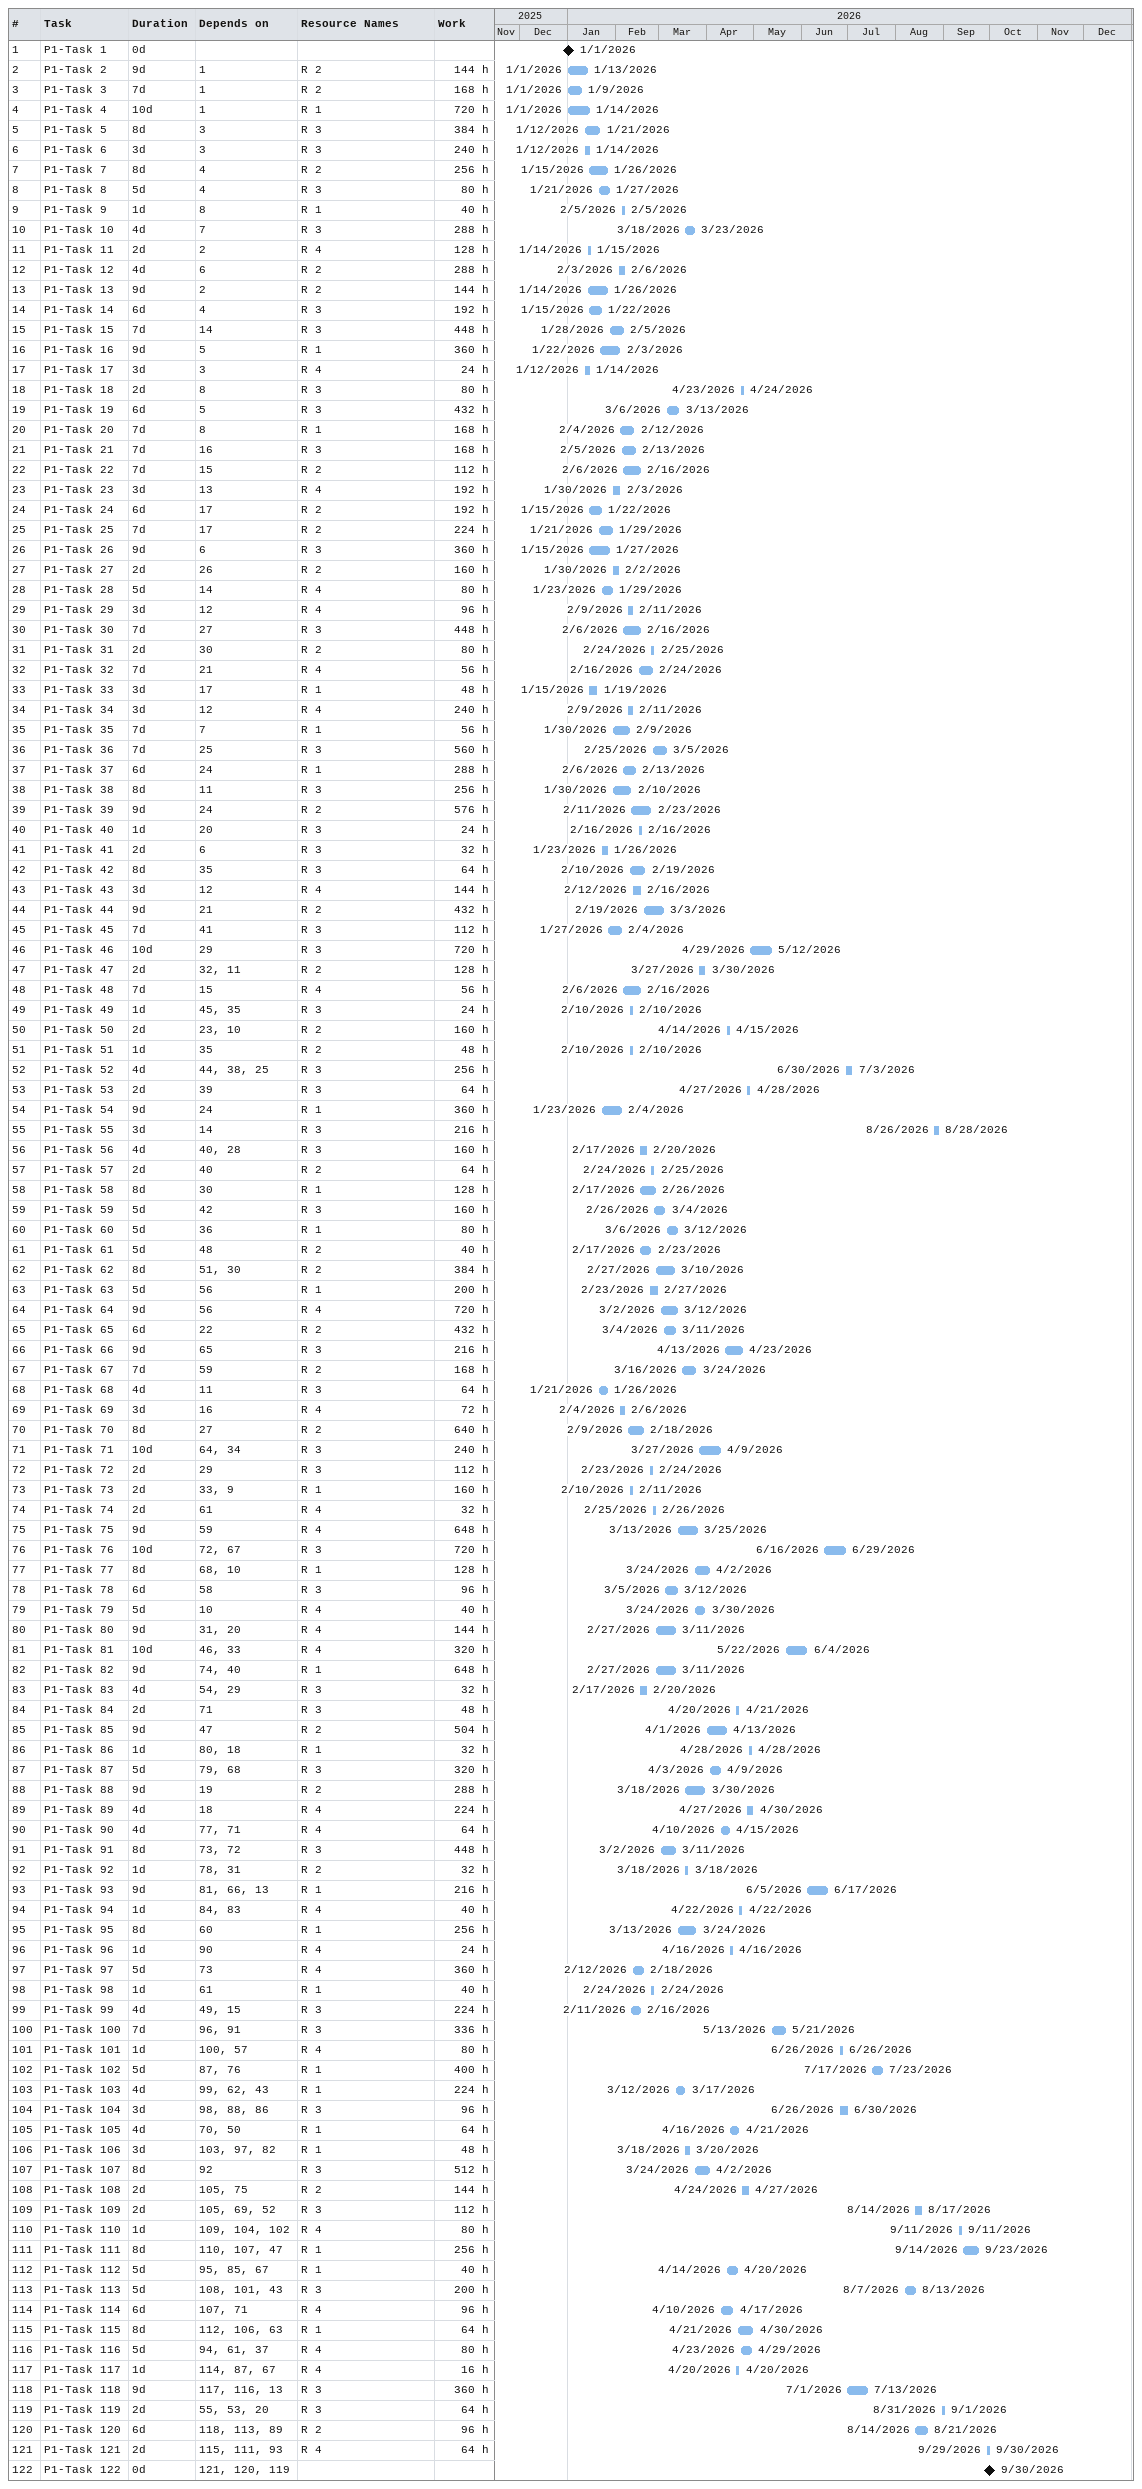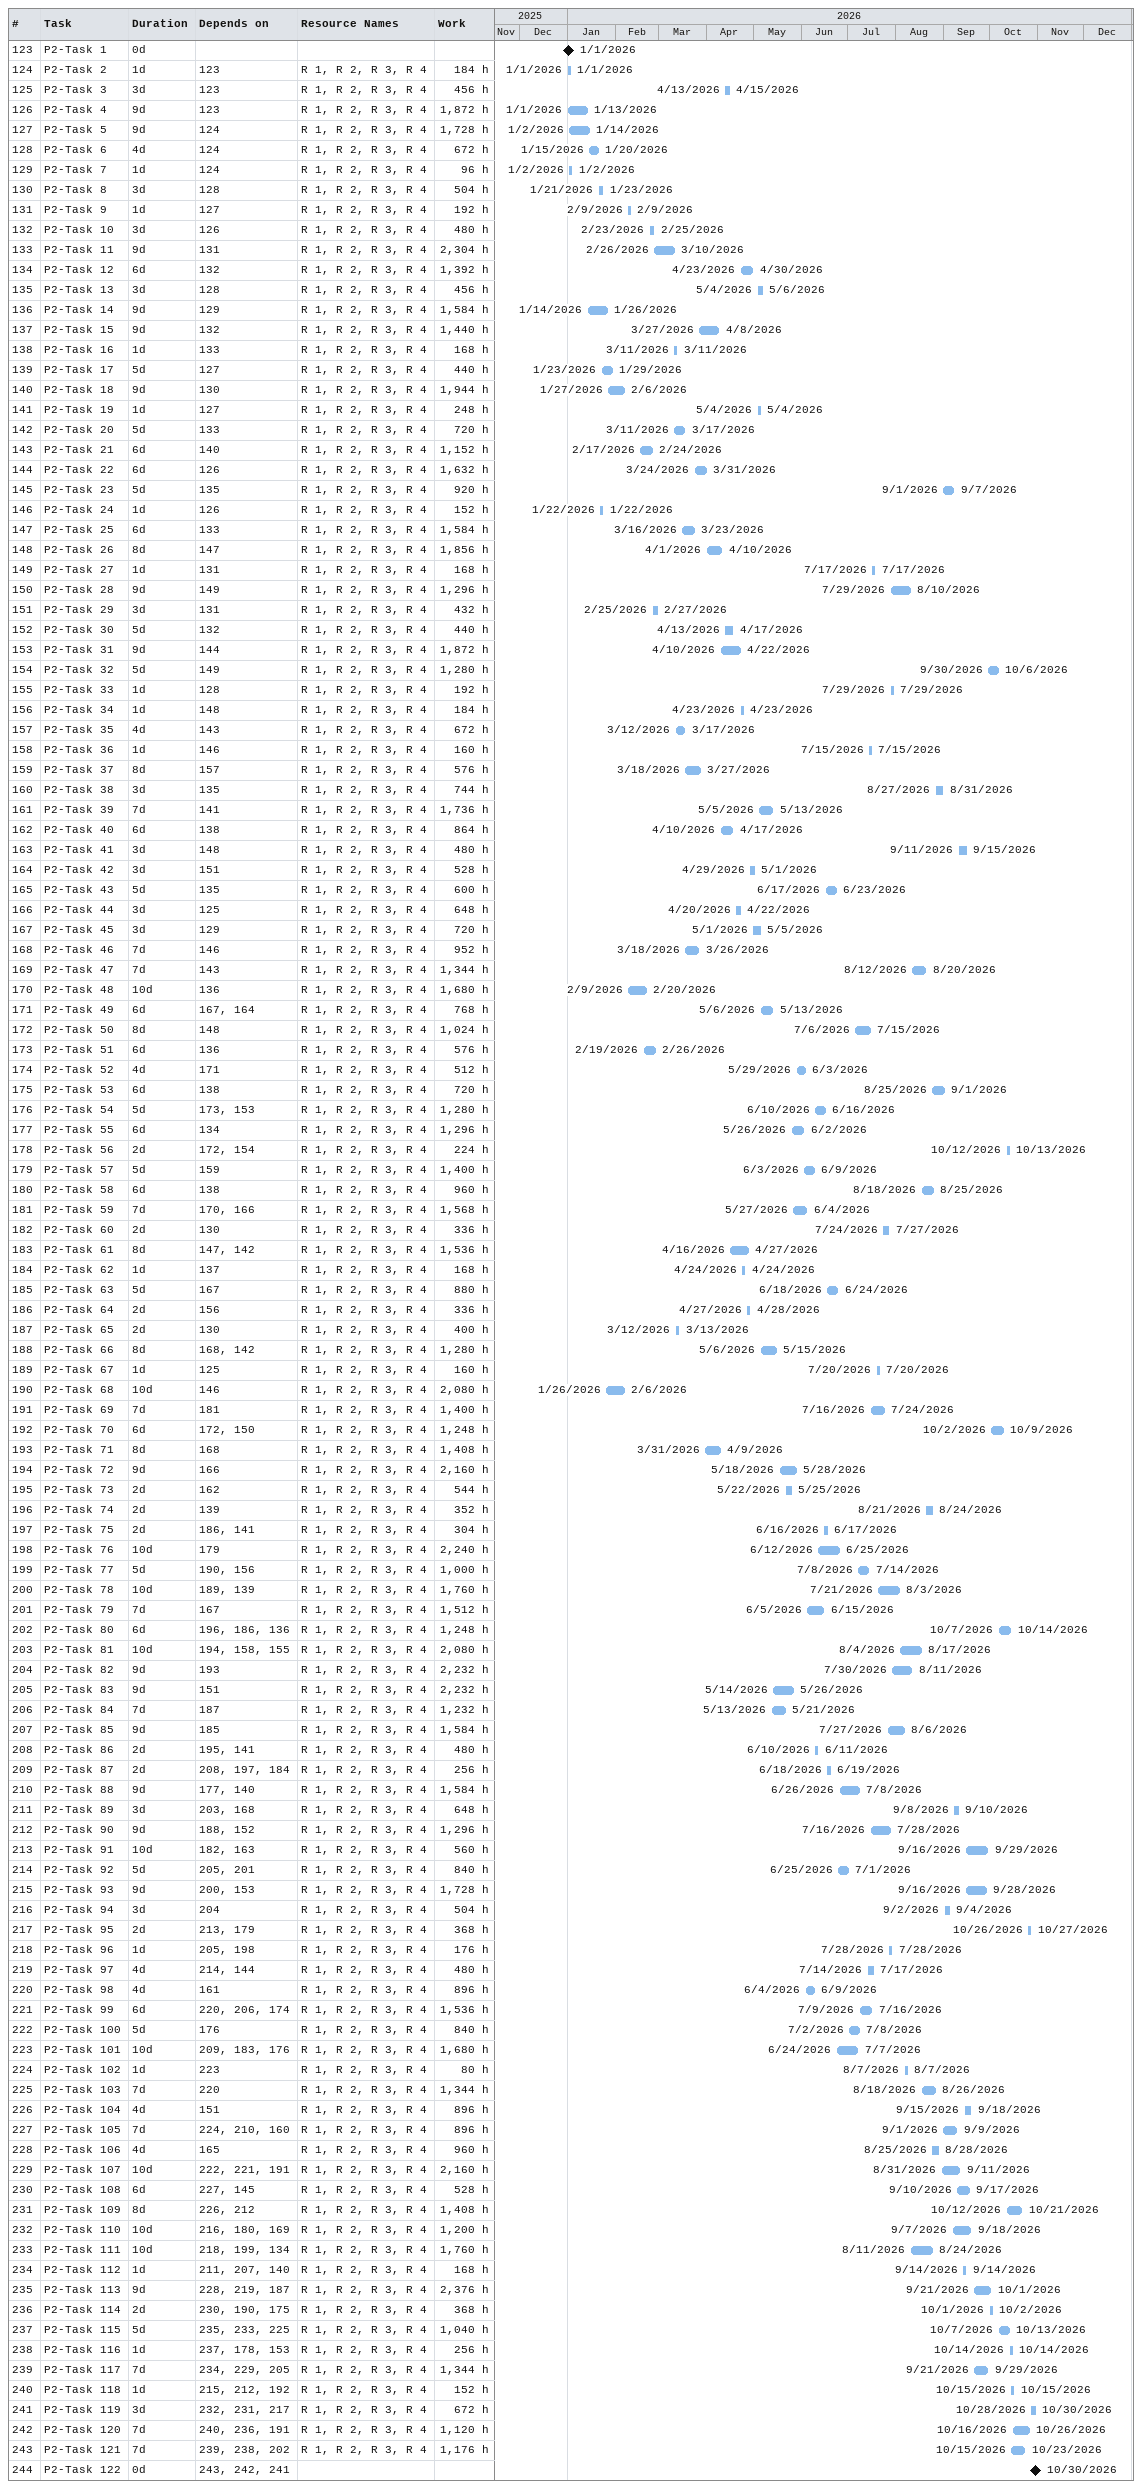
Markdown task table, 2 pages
| ID | Task | Duration | Start | Finish | Predecessors | Resources | Work (h) |
|---|---|---|---|---|---|---|---|
| 1 | P1-Task 1 | 0d | 2026-01-01 | 2026-01-01 |  |  |  |
| 2 | P1-Task 2 | 9d | 2026-01-01 | 2026-01-13 | 1 | R 2 | 144 |
| 3 | P1-Task 3 | 7d | 2026-01-01 | 2026-01-09 | 1 | R 2 | 168 |
| 4 | P1-Task 4 | 10d | 2026-01-01 | 2026-01-14 | 1 | R 1 | 720 |
| 5 | P1-Task 5 | 8d | 2026-01-12 | 2026-01-21 | 3 | R 3 | 384 |
| 6 | P1-Task 6 | 3d | 2026-01-12 | 2026-01-14 | 3 | R 3 | 240 |
| 7 | P1-Task 7 | 8d | 2026-01-15 | 2026-01-26 | 4 | R 2 | 256 |
| 8 | P1-Task 8 | 5d | 2026-01-21 | 2026-01-27 | 4 | R 3 | 80 |
| 9 | P1-Task 9 | 1d | 2026-02-05 | 2026-02-05 | 8 | R 1 | 40 |
| 10 | P1-Task 10 | 4d | 2026-03-18 | 2026-03-23 | 7 | R 3 | 288 |
| 11 | P1-Task 11 | 2d | 2026-01-14 | 2026-01-15 | 2 | R 4 | 128 |
| 12 | P1-Task 12 | 4d | 2026-02-03 | 2026-02-06 | 6 | R 2 | 288 |
| 13 | P1-Task 13 | 9d | 2026-01-14 | 2026-01-26 | 2 | R 2 | 144 |
| 14 | P1-Task 14 | 6d | 2026-01-15 | 2026-01-22 | 4 | R 3 | 192 |
| 15 | P1-Task 15 | 7d | 2026-01-28 | 2026-02-05 | 14 | R 3 | 448 |
| 16 | P1-Task 16 | 9d | 2026-01-22 | 2026-02-03 | 5 | R 1 | 360 |
| 17 | P1-Task 17 | 3d | 2026-01-12 | 2026-01-14 | 3 | R 4 | 24 |
| 18 | P1-Task 18 | 2d | 2026-04-23 | 2026-04-24 | 8 | R 3 | 80 |
| 19 | P1-Task 19 | 6d | 2026-03-06 | 2026-03-13 | 5 | R 3 | 432 |
| 20 | P1-Task 20 | 7d | 2026-02-04 | 2026-02-12 | 8 | R 1 | 168 |
| 21 | P1-Task 21 | 7d | 2026-02-05 | 2026-02-13 | 16 | R 3 | 168 |
| 22 | P1-Task 22 | 7d | 2026-02-06 | 2026-02-16 | 15 | R 2 | 112 |
| 23 | P1-Task 23 | 3d | 2026-01-30 | 2026-02-03 | 13 | R 4 | 192 |
| 24 | P1-Task 24 | 6d | 2026-01-15 | 2026-01-22 | 17 | R 2 | 192 |
| 25 | P1-Task 25 | 7d | 2026-01-21 | 2026-01-29 | 17 | R 2 | 224 |
| 26 | P1-Task 26 | 9d | 2026-01-15 | 2026-01-27 | 6 | R 3 | 360 |
| 27 | P1-Task 27 | 2d | 2026-01-30 | 2026-02-02 | 26 | R 2 | 160 |
| 28 | P1-Task 28 | 5d | 2026-01-23 | 2026-01-29 | 14 | R 4 | 80 |
| 29 | P1-Task 29 | 3d | 2026-02-09 | 2026-02-11 | 12 | R 4 | 96 |
| 30 | P1-Task 30 | 7d | 2026-02-06 | 2026-02-16 | 27 | R 3 | 448 |
| 31 | P1-Task 31 | 2d | 2026-02-24 | 2026-02-25 | 30 | R 2 | 80 |
| 32 | P1-Task 32 | 7d | 2026-02-16 | 2026-02-24 | 21 | R 4 | 56 |
| 33 | P1-Task 33 | 3d | 2026-01-15 | 2026-01-19 | 17 | R 1 | 48 |
| 34 | P1-Task 34 | 3d | 2026-02-09 | 2026-02-11 | 12 | R 4 | 240 |
| 35 | P1-Task 35 | 7d | 2026-01-30 | 2026-02-09 | 7 | R 1 | 56 |
| 36 | P1-Task 36 | 7d | 2026-02-25 | 2026-03-05 | 25 | R 3 | 560 |
| 37 | P1-Task 37 | 6d | 2026-02-06 | 2026-02-13 | 24 | R 1 | 288 |
| 38 | P1-Task 38 | 8d | 2026-01-30 | 2026-02-10 | 11 | R 3 | 256 |
| 39 | P1-Task 39 | 9d | 2026-02-11 | 2026-02-23 | 24 | R 2 | 576 |
| 40 | P1-Task 40 | 1d | 2026-02-16 | 2026-02-16 | 20 | R 3 | 24 |
| 41 | P1-Task 41 | 2d | 2026-01-23 | 2026-01-26 | 6 | R 3 | 32 |
| 42 | P1-Task 42 | 8d | 2026-02-10 | 2026-02-19 | 35 | R 3 | 64 |
| 43 | P1-Task 43 | 3d | 2026-02-12 | 2026-02-16 | 12 | R 4 | 144 |
| 44 | P1-Task 44 | 9d | 2026-02-19 | 2026-03-03 | 21 | R 2 | 432 |
| 45 | P1-Task 45 | 7d | 2026-01-27 | 2026-02-04 | 41 | R 3 | 112 |
| 46 | P1-Task 46 | 10d | 2026-04-29 | 2026-05-12 | 29 | R 3 | 720 |
| 47 | P1-Task 47 | 2d | 2026-03-27 | 2026-03-30 | 32, 11 | R 2 | 128 |
| 48 | P1-Task 48 | 7d | 2026-02-06 | 2026-02-16 | 15 | R 4 | 56 |
| 49 | P1-Task 49 | 1d | 2026-02-10 | 2026-02-10 | 45, 35 | R 3 | 24 |
| 50 | P1-Task 50 | 2d | 2026-04-14 | 2026-04-15 | 23, 10 | R 2 | 160 |
| 51 | P1-Task 51 | 1d | 2026-02-10 | 2026-02-10 | 35 | R 2 | 48 |
| 52 | P1-Task 52 | 4d | 2026-06-30 | 2026-07-03 | 44, 38, 25 | R 3 | 256 |
| 53 | P1-Task 53 | 2d | 2026-04-27 | 2026-04-28 | 39 | R 3 | 64 |
| 54 | P1-Task 54 | 9d | 2026-01-23 | 2026-02-04 | 24 | R 1 | 360 |
| 55 | P1-Task 55 | 3d | 2026-08-26 | 2026-08-28 | 14 | R 3 | 216 |
| 56 | P1-Task 56 | 4d | 2026-02-17 | 2026-02-20 | 40, 28 | R 3 | 160 |
| 57 | P1-Task 57 | 2d | 2026-02-24 | 2026-02-25 | 40 | R 2 | 64 |
| 58 | P1-Task 58 | 8d | 2026-02-17 | 2026-02-26 | 30 | R 1 | 128 |
| 59 | P1-Task 59 | 5d | 2026-02-26 | 2026-03-04 | 42 | R 3 | 160 |
| 60 | P1-Task 60 | 5d | 2026-03-06 | 2026-03-12 | 36 | R 1 | 80 |
| 61 | P1-Task 61 | 5d | 2026-02-17 | 2026-02-23 | 48 | R 2 | 40 |
| 62 | P1-Task 62 | 8d | 2026-02-27 | 2026-03-10 | 51, 30 | R 2 | 384 |
| 63 | P1-Task 63 | 5d | 2026-02-23 | 2026-02-27 | 56 | R 1 | 200 |
| 64 | P1-Task 64 | 9d | 2026-03-02 | 2026-03-12 | 56 | R 4 | 720 |
| 65 | P1-Task 65 | 6d | 2026-03-04 | 2026-03-11 | 22 | R 2 | 432 |
| 66 | P1-Task 66 | 9d | 2026-04-13 | 2026-04-23 | 65 | R 3 | 216 |
| 67 | P1-Task 67 | 7d | 2026-03-16 | 2026-03-24 | 59 | R 2 | 168 |
| 68 | P1-Task 68 | 4d | 2026-01-21 | 2026-01-26 | 11 | R 3 | 64 |
| 69 | P1-Task 69 | 3d | 2026-02-04 | 2026-02-06 | 16 | R 4 | 72 |
| 70 | P1-Task 70 | 8d | 2026-02-09 | 2026-02-18 | 27 | R 2 | 640 |
| 71 | P1-Task 71 | 10d | 2026-03-27 | 2026-04-09 | 64, 34 | R 3 | 240 |
| 72 | P1-Task 72 | 2d | 2026-02-23 | 2026-02-24 | 29 | R 3 | 112 |
| 73 | P1-Task 73 | 2d | 2026-02-10 | 2026-02-11 | 33, 9 | R 1 | 160 |
| 74 | P1-Task 74 | 2d | 2026-02-25 | 2026-02-26 | 61 | R 4 | 32 |
| 75 | P1-Task 75 | 9d | 2026-03-13 | 2026-03-25 | 59 | R 4 | 648 |
| 76 | P1-Task 76 | 10d | 2026-06-16 | 2026-06-29 | 72, 67 | R 3 | 720 |
| 77 | P1-Task 77 | 8d | 2026-03-24 | 2026-04-02 | 68, 10 | R 1 | 128 |
| 78 | P1-Task 78 | 6d | 2026-03-05 | 2026-03-12 | 58 | R 3 | 96 |
| 79 | P1-Task 79 | 5d | 2026-03-24 | 2026-03-30 | 10 | R 4 | 40 |
| 80 | P1-Task 80 | 9d | 2026-02-27 | 2026-03-11 | 31, 20 | R 4 | 144 |
| 81 | P1-Task 81 | 10d | 2026-05-22 | 2026-06-04 | 46, 33 | R 4 | 320 |
| 82 | P1-Task 82 | 9d | 2026-02-27 | 2026-03-11 | 74, 40 | R 1 | 648 |
| 83 | P1-Task 83 | 4d | 2026-02-17 | 2026-02-20 | 54, 29 | R 3 | 32 |
| 84 | P1-Task 84 | 2d | 2026-04-20 | 2026-04-21 | 71 | R 3 | 48 |
| 85 | P1-Task 85 | 9d | 2026-04-01 | 2026-04-13 | 47 | R 2 | 504 |
| 86 | P1-Task 86 | 1d | 2026-04-28 | 2026-04-28 | 80, 18 | R 1 | 32 |
| 87 | P1-Task 87 | 5d | 2026-04-03 | 2026-04-09 | 79, 68 | R 3 | 320 |
| 88 | P1-Task 88 | 9d | 2026-03-18 | 2026-03-30 | 19 | R 2 | 288 |
| 89 | P1-Task 89 | 4d | 2026-04-27 | 2026-04-30 | 18 | R 4 | 224 |
| 90 | P1-Task 90 | 4d | 2026-04-10 | 2026-04-15 | 77, 71 | R 4 | 64 |
| 91 | P1-Task 91 | 8d | 2026-03-02 | 2026-03-11 | 73, 72 | R 3 | 448 |
| 92 | P1-Task 92 | 1d | 2026-03-18 | 2026-03-18 | 78, 31 | R 2 | 32 |
| 93 | P1-Task 93 | 9d | 2026-06-05 | 2026-06-17 | 81, 66, 13 | R 1 | 216 |
| 94 | P1-Task 94 | 1d | 2026-04-22 | 2026-04-22 | 84, 83 | R 4 | 40 |
| 95 | P1-Task 95 | 8d | 2026-03-13 | 2026-03-24 | 60 | R 1 | 256 |
| 96 | P1-Task 96 | 1d | 2026-04-16 | 2026-04-16 | 90 | R 4 | 24 |
| 97 | P1-Task 97 | 5d | 2026-02-12 | 2026-02-18 | 73 | R 4 | 360 |
| 98 | P1-Task 98 | 1d | 2026-02-24 | 2026-02-24 | 61 | R 1 | 40 |
| 99 | P1-Task 99 | 4d | 2026-02-11 | 2026-02-16 | 49, 15 | R 3 | 224 |
| 100 | P1-Task 100 | 7d | 2026-05-13 | 2026-05-21 | 96, 91 | R 3 | 336 |
| 101 | P1-Task 101 | 1d | 2026-06-26 | 2026-06-26 | 100, 57 | R 4 | 80 |
| 102 | P1-Task 102 | 5d | 2026-07-17 | 2026-07-23 | 87, 76 | R 1 | 400 |
| 103 | P1-Task 103 | 4d | 2026-03-12 | 2026-03-17 | 99, 62, 43 | R 1 | 224 |
| 104 | P1-Task 104 | 3d | 2026-06-26 | 2026-06-30 | 98, 88, 86 | R 3 | 96 |
| 105 | P1-Task 105 | 4d | 2026-04-16 | 2026-04-21 | 70, 50 | R 1 | 64 |
| 106 | P1-Task 106 | 3d | 2026-03-18 | 2026-03-20 | 103, 97, 82 | R 1 | 48 |
| 107 | P1-Task 107 | 8d | 2026-03-24 | 2026-04-02 | 92 | R 3 | 512 |
| 108 | P1-Task 108 | 2d | 2026-04-24 | 2026-04-27 | 105, 75 | R 2 | 144 |
| 109 | P1-Task 109 | 2d | 2026-08-14 | 2026-08-17 | 105, 69, 52 | R 3 | 112 |
| 110 | P1-Task 110 | 1d | 2026-09-11 | 2026-09-11 | 109, 104, 102 | R 4 | 80 |
| 111 | P1-Task 111 | 8d | 2026-09-14 | 2026-09-23 | 110, 107, 47 | R 1 | 256 |
| 112 | P1-Task 112 | 5d | 2026-04-14 | 2026-04-20 | 95, 85, 67 | R 1 | 40 |
| 113 | P1-Task 113 | 5d | 2026-08-07 | 2026-08-13 | 108, 101, 43 | R 3 | 200 |
| 114 | P1-Task 114 | 6d | 2026-04-10 | 2026-04-17 | 107, 71 | R 4 | 96 |
| 115 | P1-Task 115 | 8d | 2026-04-21 | 2026-04-30 | 112, 106, 63 | R 1 | 64 |
| 116 | P1-Task 116 | 5d | 2026-04-23 | 2026-04-29 | 94, 61, 37 | R 4 | 80 |
| 117 | P1-Task 117 | 1d | 2026-04-20 | 2026-04-20 | 114, 87, 67 | R 4 | 16 |
| 118 | P1-Task 118 | 9d | 2026-07-01 | 2026-07-13 | 117, 116, 13 | R 3 | 360 |
| 119 | P1-Task 119 | 2d | 2026-08-31 | 2026-09-01 | 55, 53, 20 | R 3 | 64 |
| 120 | P1-Task 120 | 6d | 2026-08-14 | 2026-08-21 | 118, 113, 89 | R 2 | 96 |
| 121 | P1-Task 121 | 2d | 2026-09-29 | 2026-09-30 | 115, 111, 93 | R 4 | 64 |
| 122 | P1-Task 122 | 0d | 2026-09-30 | 2026-09-30 | 121, 120, 119 |  |  |
| 123 | P2-Task 1 | 0d | 2026-01-01 | 2026-01-01 |  |  |  |
| 124 | P2-Task 2 | 1d | 2026-01-01 | 2026-01-01 | 123 | R 1, R 2, R 3, R 4 | 184 |
| 125 | P2-Task 3 | 3d | 2026-04-13 | 2026-04-15 | 123 | R 1, R 2, R 3, R 4 | 456 |
| 126 | P2-Task 4 | 9d | 2026-01-01 | 2026-01-13 | 123 | R 1, R 2, R 3, R 4 | 1872 |
| 127 | P2-Task 5 | 9d | 2026-01-02 | 2026-01-14 | 124 | R 1, R 2, R 3, R 4 | 1728 |
| 128 | P2-Task 6 | 4d | 2026-01-15 | 2026-01-20 | 124 | R 1, R 2, R 3, R 4 | 672 |
| 129 | P2-Task 7 | 1d | 2026-01-02 | 2026-01-02 | 124 | R 1, R 2, R 3, R 4 | 96 |
| 130 | P2-Task 8 | 3d | 2026-01-21 | 2026-01-23 | 128 | R 1, R 2, R 3, R 4 | 504 |
| 131 | P2-Task 9 | 1d | 2026-02-09 | 2026-02-09 | 127 | R 1, R 2, R 3, R 4 | 192 |
| 132 | P2-Task 10 | 3d | 2026-02-23 | 2026-02-25 | 126 | R 1, R 2, R 3, R 4 | 480 |
| 133 | P2-Task 11 | 9d | 2026-02-26 | 2026-03-10 | 131 | R 1, R 2, R 3, R 4 | 2304 |
| 134 | P2-Task 12 | 6d | 2026-04-23 | 2026-04-30 | 132 | R 1, R 2, R 3, R 4 | 1392 |
| 135 | P2-Task 13 | 3d | 2026-05-04 | 2026-05-06 | 128 | R 1, R 2, R 3, R 4 | 456 |
| 136 | P2-Task 14 | 9d | 2026-01-14 | 2026-01-26 | 129 | R 1, R 2, R 3, R 4 | 1584 |
| 137 | P2-Task 15 | 9d | 2026-03-27 | 2026-04-08 | 132 | R 1, R 2, R 3, R 4 | 1440 |
| 138 | P2-Task 16 | 1d | 2026-03-11 | 2026-03-11 | 133 | R 1, R 2, R 3, R 4 | 168 |
| 139 | P2-Task 17 | 5d | 2026-01-23 | 2026-01-29 | 127 | R 1, R 2, R 3, R 4 | 440 |
| 140 | P2-Task 18 | 9d | 2026-01-27 | 2026-02-06 | 130 | R 1, R 2, R 3, R 4 | 1944 |
| 141 | P2-Task 19 | 1d | 2026-05-04 | 2026-05-04 | 127 | R 1, R 2, R 3, R 4 | 248 |
| 142 | P2-Task 20 | 5d | 2026-03-11 | 2026-03-17 | 133 | R 1, R 2, R 3, R 4 | 720 |
| 143 | P2-Task 21 | 6d | 2026-02-17 | 2026-02-24 | 140 | R 1, R 2, R 3, R 4 | 1152 |
| 144 | P2-Task 22 | 6d | 2026-03-24 | 2026-03-31 | 126 | R 1, R 2, R 3, R 4 | 1632 |
| 145 | P2-Task 23 | 5d | 2026-09-01 | 2026-09-07 | 135 | R 1, R 2, R 3, R 4 | 920 |
| 146 | P2-Task 24 | 1d | 2026-01-22 | 2026-01-22 | 126 | R 1, R 2, R 3, R 4 | 152 |
| 147 | P2-Task 25 | 6d | 2026-03-16 | 2026-03-23 | 133 | R 1, R 2, R 3, R 4 | 1584 |
| 148 | P2-Task 26 | 8d | 2026-04-01 | 2026-04-10 | 147 | R 1, R 2, R 3, R 4 | 1856 |
| 149 | P2-Task 27 | 1d | 2026-07-17 | 2026-07-17 | 131 | R 1, R 2, R 3, R 4 | 168 |
| 150 | P2-Task 28 | 9d | 2026-07-29 | 2026-08-10 | 149 | R 1, R 2, R 3, R 4 | 1296 |
| 151 | P2-Task 29 | 3d | 2026-02-25 | 2026-02-27 | 131 | R 1, R 2, R 3, R 4 | 432 |
| 152 | P2-Task 30 | 5d | 2026-04-13 | 2026-04-17 | 132 | R 1, R 2, R 3, R 4 | 440 |
| 153 | P2-Task 31 | 9d | 2026-04-10 | 2026-04-22 | 144 | R 1, R 2, R 3, R 4 | 1872 |
| 154 | P2-Task 32 | 5d | 2026-09-30 | 2026-10-06 | 149 | R 1, R 2, R 3, R 4 | 1280 |
| 155 | P2-Task 33 | 1d | 2026-07-29 | 2026-07-29 | 128 | R 1, R 2, R 3, R 4 | 192 |
| 156 | P2-Task 34 | 1d | 2026-04-23 | 2026-04-23 | 148 | R 1, R 2, R 3, R 4 | 184 |
| 157 | P2-Task 35 | 4d | 2026-03-12 | 2026-03-17 | 143 | R 1, R 2, R 3, R 4 | 672 |
| 158 | P2-Task 36 | 1d | 2026-07-15 | 2026-07-15 | 146 | R 1, R 2, R 3, R 4 | 160 |
| 159 | P2-Task 37 | 8d | 2026-03-18 | 2026-03-27 | 157 | R 1, R 2, R 3, R 4 | 576 |
| 160 | P2-Task 38 | 3d | 2026-08-27 | 2026-08-31 | 135 | R 1, R 2, R 3, R 4 | 744 |
| 161 | P2-Task 39 | 7d | 2026-05-05 | 2026-05-13 | 141 | R 1, R 2, R 3, R 4 | 1736 |
| 162 | P2-Task 40 | 6d | 2026-04-10 | 2026-04-17 | 138 | R 1, R 2, R 3, R 4 | 864 |
| 163 | P2-Task 41 | 3d | 2026-09-11 | 2026-09-15 | 148 | R 1, R 2, R 3, R 4 | 480 |
| 164 | P2-Task 42 | 3d | 2026-04-29 | 2026-05-01 | 151 | R 1, R 2, R 3, R 4 | 528 |
| 165 | P2-Task 43 | 5d | 2026-06-17 | 2026-06-23 | 135 | R 1, R 2, R 3, R 4 | 600 |
| 166 | P2-Task 44 | 3d | 2026-04-20 | 2026-04-22 | 125 | R 1, R 2, R 3, R 4 | 648 |
| 167 | P2-Task 45 | 3d | 2026-05-01 | 2026-05-05 | 129 | R 1, R 2, R 3, R 4 | 720 |
| 168 | P2-Task 46 | 7d | 2026-03-18 | 2026-03-26 | 146 | R 1, R 2, R 3, R 4 | 952 |
| 169 | P2-Task 47 | 7d | 2026-08-12 | 2026-08-20 | 143 | R 1, R 2, R 3, R 4 | 1344 |
| 170 | P2-Task 48 | 10d | 2026-02-09 | 2026-02-20 | 136 | R 1, R 2, R 3, R 4 | 1680 |
| 171 | P2-Task 49 | 6d | 2026-05-06 | 2026-05-13 | 167, 164 | R 1, R 2, R 3, R 4 | 768 |
| 172 | P2-Task 50 | 8d | 2026-07-06 | 2026-07-15 | 148 | R 1, R 2, R 3, R 4 | 1024 |
| 173 | P2-Task 51 | 6d | 2026-02-19 | 2026-02-26 | 136 | R 1, R 2, R 3, R 4 | 576 |
| 174 | P2-Task 52 | 4d | 2026-05-29 | 2026-06-03 | 171 | R 1, R 2, R 3, R 4 | 512 |
| 175 | P2-Task 53 | 6d | 2026-08-25 | 2026-09-01 | 138 | R 1, R 2, R 3, R 4 | 720 |
| 176 | P2-Task 54 | 5d | 2026-06-10 | 2026-06-16 | 173, 153 | R 1, R 2, R 3, R 4 | 1280 |
| 177 | P2-Task 55 | 6d | 2026-05-26 | 2026-06-02 | 134 | R 1, R 2, R 3, R 4 | 1296 |
| 178 | P2-Task 56 | 2d | 2026-10-12 | 2026-10-13 | 172, 154 | R 1, R 2, R 3, R 4 | 224 |
| 179 | P2-Task 57 | 5d | 2026-06-03 | 2026-06-09 | 159 | R 1, R 2, R 3, R 4 | 1400 |
| 180 | P2-Task 58 | 6d | 2026-08-18 | 2026-08-25 | 138 | R 1, R 2, R 3, R 4 | 960 |
| 181 | P2-Task 59 | 7d | 2026-05-27 | 2026-06-04 | 170, 166 | R 1, R 2, R 3, R 4 | 1568 |
| 182 | P2-Task 60 | 2d | 2026-07-24 | 2026-07-27 | 130 | R 1, R 2, R 3, R 4 | 336 |
| 183 | P2-Task 61 | 8d | 2026-04-16 | 2026-04-27 | 147, 142 | R 1, R 2, R 3, R 4 | 1536 |
| 184 | P2-Task 62 | 1d | 2026-04-24 | 2026-04-24 | 137 | R 1, R 2, R 3, R 4 | 168 |
| 185 | P2-Task 63 | 5d | 2026-06-18 | 2026-06-24 | 167 | R 1, R 2, R 3, R 4 | 880 |
| 186 | P2-Task 64 | 2d | 2026-04-27 | 2026-04-28 | 156 | R 1, R 2, R 3, R 4 | 336 |
| 187 | P2-Task 65 | 2d | 2026-03-12 | 2026-03-13 | 130 | R 1, R 2, R 3, R 4 | 400 |
| 188 | P2-Task 66 | 8d | 2026-05-06 | 2026-05-15 | 168, 142 | R 1, R 2, R 3, R 4 | 1280 |
| 189 | P2-Task 67 | 1d | 2026-07-20 | 2026-07-20 | 125 | R 1, R 2, R 3, R 4 | 160 |
| 190 | P2-Task 68 | 10d | 2026-01-26 | 2026-02-06 | 146 | R 1, R 2, R 3, R 4 | 2080 |
| 191 | P2-Task 69 | 7d | 2026-07-16 | 2026-07-24 | 181 | R 1, R 2, R 3, R 4 | 1400 |
| 192 | P2-Task 70 | 6d | 2026-10-02 | 2026-10-09 | 172, 150 | R 1, R 2, R 3, R 4 | 1248 |
| 193 | P2-Task 71 | 8d | 2026-03-31 | 2026-04-09 | 168 | R 1, R 2, R 3, R 4 | 1408 |
| 194 | P2-Task 72 | 9d | 2026-05-18 | 2026-05-28 | 166 | R 1, R 2, R 3, R 4 | 2160 |
| 195 | P2-Task 73 | 2d | 2026-05-22 | 2026-05-25 | 162 | R 1, R 2, R 3, R 4 | 544 |
| 196 | P2-Task 74 | 2d | 2026-08-21 | 2026-08-24 | 139 | R 1, R 2, R 3, R 4 | 352 |
| 197 | P2-Task 75 | 2d | 2026-06-16 | 2026-06-17 | 186, 141 | R 1, R 2, R 3, R 4 | 304 |
| 198 | P2-Task 76 | 10d | 2026-06-12 | 2026-06-25 | 179 | R 1, R 2, R 3, R 4 | 2240 |
| 199 | P2-Task 77 | 5d | 2026-07-08 | 2026-07-14 | 190, 156 | R 1, R 2, R 3, R 4 | 1000 |
| 200 | P2-Task 78 | 10d | 2026-07-21 | 2026-08-03 | 189, 139 | R 1, R 2, R 3, R 4 | 1760 |
| 201 | P2-Task 79 | 7d | 2026-06-05 | 2026-06-15 | 167 | R 1, R 2, R 3, R 4 | 1512 |
| 202 | P2-Task 80 | 6d | 2026-10-07 | 2026-10-14 | 196, 186, 136 | R 1, R 2, R 3, R 4 | 1248 |
| 203 | P2-Task 81 | 10d | 2026-08-04 | 2026-08-17 | 194, 158, 155 | R 1, R 2, R 3, R 4 | 2080 |
| 204 | P2-Task 82 | 9d | 2026-07-30 | 2026-08-11 | 193 | R 1, R 2, R 3, R 4 | 2232 |
| 205 | P2-Task 83 | 9d | 2026-05-14 | 2026-05-26 | 151 | R 1, R 2, R 3, R 4 | 2232 |
| 206 | P2-Task 84 | 7d | 2026-05-13 | 2026-05-21 | 187 | R 1, R 2, R 3, R 4 | 1232 |
| 207 | P2-Task 85 | 9d | 2026-07-27 | 2026-08-06 | 185 | R 1, R 2, R 3, R 4 | 1584 |
| 208 | P2-Task 86 | 2d | 2026-06-10 | 2026-06-11 | 195, 141 | R 1, R 2, R 3, R 4 | 480 |
| 209 | P2-Task 87 | 2d | 2026-06-18 | 2026-06-19 | 208, 197, 184 | R 1, R 2, R 3, R 4 | 256 |
| 210 | P2-Task 88 | 9d | 2026-06-26 | 2026-07-08 | 177, 140 | R 1, R 2, R 3, R 4 | 1584 |
| 211 | P2-Task 89 | 3d | 2026-09-08 | 2026-09-10 | 203, 168 | R 1, R 2, R 3, R 4 | 648 |
| 212 | P2-Task 90 | 9d | 2026-07-16 | 2026-07-28 | 188, 152 | R 1, R 2, R 3, R 4 | 1296 |
| 213 | P2-Task 91 | 10d | 2026-09-16 | 2026-09-29 | 182, 163 | R 1, R 2, R 3, R 4 | 560 |
| 214 | P2-Task 92 | 5d | 2026-06-25 | 2026-07-01 | 205, 201 | R 1, R 2, R 3, R 4 | 840 |
| 215 | P2-Task 93 | 9d | 2026-09-16 | 2026-09-28 | 200, 153 | R 1, R 2, R 3, R 4 | 1728 |
| 216 | P2-Task 94 | 3d | 2026-09-02 | 2026-09-04 | 204 | R 1, R 2, R 3, R 4 | 504 |
| 217 | P2-Task 95 | 2d | 2026-10-26 | 2026-10-27 | 213, 179 | R 1, R 2, R 3, R 4 | 368 |
| 218 | P2-Task 96 | 1d | 2026-07-28 | 2026-07-28 | 205, 198 | R 1, R 2, R 3, R 4 | 176 |
| 219 | P2-Task 97 | 4d | 2026-07-14 | 2026-07-17 | 214, 144 | R 1, R 2, R 3, R 4 | 480 |
| 220 | P2-Task 98 | 4d | 2026-06-04 | 2026-06-09 | 161 | R 1, R 2, R 3, R 4 | 896 |
| 221 | P2-Task 99 | 6d | 2026-07-09 | 2026-07-16 | 220, 206, 174 | R 1, R 2, R 3, R 4 | 1536 |
| 222 | P2-Task 100 | 5d | 2026-07-02 | 2026-07-08 | 176 | R 1, R 2, R 3, R 4 | 840 |
| 223 | P2-Task 101 | 10d | 2026-06-24 | 2026-07-07 | 209, 183, 176 | R 1, R 2, R 3, R 4 | 1680 |
| 224 | P2-Task 102 | 1d | 2026-08-07 | 2026-08-07 | 223 | R 1, R 2, R 3, R 4 | 80 |
| 225 | P2-Task 103 | 7d | 2026-08-18 | 2026-08-26 | 220 | R 1, R 2, R 3, R 4 | 1344 |
| 226 | P2-Task 104 | 4d | 2026-09-15 | 2026-09-18 | 151 | R 1, R 2, R 3, R 4 | 896 |
| 227 | P2-Task 105 | 7d | 2026-09-01 | 2026-09-09 | 224, 210, 160 | R 1, R 2, R 3, R 4 | 896 |
| 228 | P2-Task 106 | 4d | 2026-08-25 | 2026-08-28 | 165 | R 1, R 2, R 3, R 4 | 960 |
| 229 | P2-Task 107 | 10d | 2026-08-31 | 2026-09-11 | 222, 221, 191 | R 1, R 2, R 3, R 4 | 2160 |
| 230 | P2-Task 108 | 6d | 2026-09-10 | 2026-09-17 | 227, 145 | R 1, R 2, R 3, R 4 | 528 |
| 231 | P2-Task 109 | 8d | 2026-10-12 | 2026-10-21 | 226, 212 | R 1, R 2, R 3, R 4 | 1408 |
| 232 | P2-Task 110 | 10d | 2026-09-07 | 2026-09-18 | 216, 180, 169 | R 1, R 2, R 3, R 4 | 1200 |
| 233 | P2-Task 111 | 10d | 2026-08-11 | 2026-08-24 | 218, 199, 134 | R 1, R 2, R 3, R 4 | 1760 |
| 234 | P2-Task 112 | 1d | 2026-09-14 | 2026-09-14 | 211, 207, 140 | R 1, R 2, R 3, R 4 | 168 |
| 235 | P2-Task 113 | 9d | 2026-09-21 | 2026-10-01 | 228, 219, 187 | R 1, R 2, R 3, R 4 | 2376 |
| 236 | P2-Task 114 | 2d | 2026-10-01 | 2026-10-02 | 230, 190, 175 | R 1, R 2, R 3, R 4 | 368 |
| 237 | P2-Task 115 | 5d | 2026-10-07 | 2026-10-13 | 235, 233, 225 | R 1, R 2, R 3, R 4 | 1040 |
| 238 | P2-Task 116 | 1d | 2026-10-14 | 2026-10-14 | 237, 178, 153 | R 1, R 2, R 3, R 4 | 256 |
| 239 | P2-Task 117 | 7d | 2026-09-21 | 2026-09-29 | 234, 229, 205 | R 1, R 2, R 3, R 4 | 1344 |
| 240 | P2-Task 118 | 1d | 2026-10-15 | 2026-10-15 | 215, 212, 192 | R 1, R 2, R 3, R 4 | 152 |
| 241 | P2-Task 119 | 3d | 2026-10-28 | 2026-10-30 | 232, 231, 217 | R 1, R 2, R 3, R 4 | 672 |
| 242 | P2-Task 120 | 7d | 2026-10-16 | 2026-10-26 | 240, 236, 191 | R 1, R 2, R 3, R 4 | 1120 |
| 243 | P2-Task 121 | 7d | 2026-10-15 | 2026-10-23 | 239, 238, 202 | R 1, R 2, R 3, R 4 | 1176 |
| 244 | P2-Task 122 | 0d | 2026-10-30 | 2026-10-30 | 243, 242, 241 |  |  |
